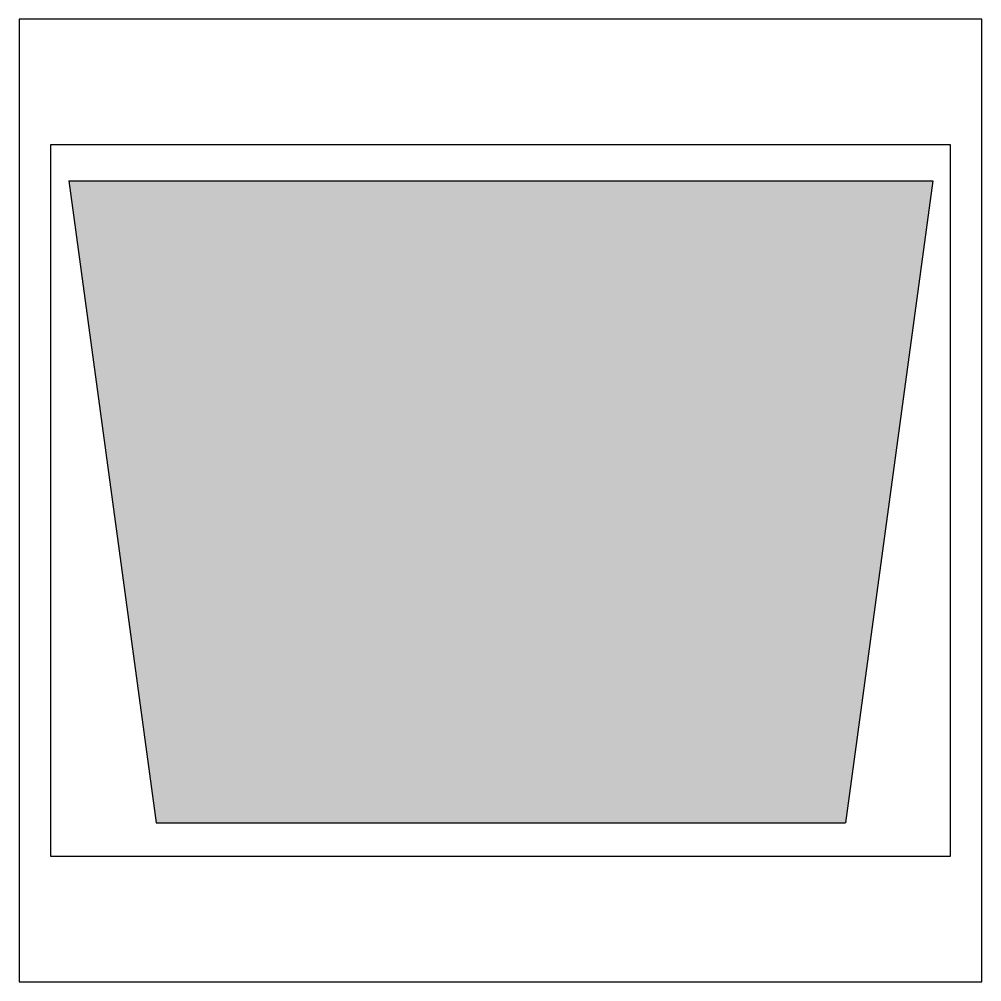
# Model space of a CAD drawing. Header units: millimetres. Extents: x 0 to 1000, y 0 to 1000.
import ezdxf

# ---------------------------------------------------------------- set-up
doc = ezdxf.new("R2010")
doc.units = ezdxf.units.MM
doc.layers.get('0').update_dxf_attribs({"color": 2})
doc.layers.add('1', color=1, linetype='Continuous')
doc.layers.add('3', color=7, linetype='Continuous')

msp = doc.modelspace()

# ---------------------------------------------------------------- hatches: boundary and pattern name
at = {"layer": '3'}
msp.add_hatch(color=256, dxfattribs=at).paths.add_polyline_path([(858.6, 165.2), (949.2, 832.2), (51.6, 832.2), (142.2, 165.2)])

# ---------------------------------------------------------------- linework, layer by layer
at = {"color": 2}
msp.add_lwpolyline([(0, 0), (1000, 0), (1000, 1000), (0, 1000)], close=True, dxfattribs=at)
at = {"layer": '1', "color": 1}
for p, q in [((967.4, 869.6), (32.6, 869.6)), ((32.6, 869.6), (32.6, 130.4)), ((967.4, 130.4), (967.4, 869.6)), ((32.6, 130.4), (967.4, 130.4))]:
    msp.add_line(p, q, dxfattribs=at)
at = {"layer": '3'}
for p, q in [((51.6, 832.2), (949.2, 832.2)), ((51.6, 832.2), (142.2, 165.2)), ((949.2, 832.2), (858.6, 165.2)), ((142.2, 165.2), (858.6, 165.2))]:
    msp.add_line(p, q, dxfattribs=at)

doc.saveas('drawing.dxf')
